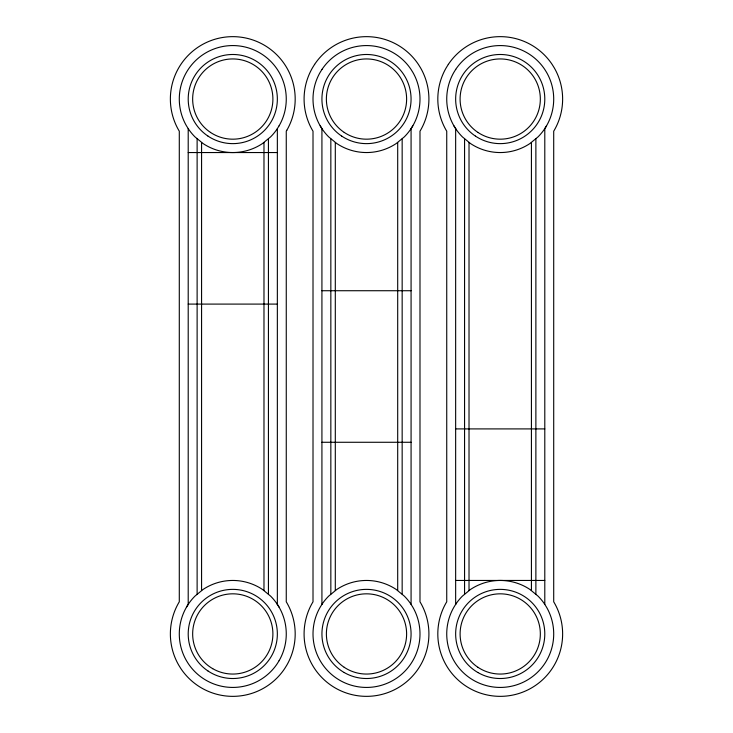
<?xml version="1.0" encoding="UTF-8"?>
<svg xmlns="http://www.w3.org/2000/svg" width="733" height="733" viewBox="0 0 733 733"><rect width="100%" height="100%" fill="white"/><g stroke="black" fill="none" stroke-linecap="round" stroke-linejoin="round"><path stroke-width="1.1" d="M410.975 128.779L412.826 125.801M186.457 607.199L188.308 604.221M544.692 128.779L546.543 125.801M188.207 152.546L277.349 152.546M321.924 290.726L411.076 290.726M188.207 304.094L277.349 304.094M455.651 428.906L544.793 428.906M321.924 442.274L411.076 442.274M455.651 580.454L544.793 580.454M453.901 125.801L455.743 128.779M320.174 125.801L322.025 128.779M277.257 604.221L279.099 607.199M544.793 128.614L544.793 604.386M535.878 138.904L535.878 594.096M531.425 142.468L531.425 590.532M469.019 142.468L469.019 590.532M464.566 138.904L464.566 594.096M455.651 128.614L455.651 604.386M411.076 128.614L411.076 604.386M402.16 138.904L402.16 594.096M397.698 142.468L397.698 590.532M335.302 142.468L335.302 590.532M330.84 138.904L330.84 594.096M321.924 128.614L321.924 604.386M277.349 128.614L277.349 604.386M268.434 138.904L268.434 594.096M263.981 142.468L263.981 590.532M201.575 142.468L201.575 590.532M197.122 138.904L197.122 594.096M188.207 128.614L188.207 604.386M314.613 64.385L312.45 67.857A62.406 62.406 0 0 0 312.45 130.263L313.009 131.161L313.009 601.839L312.45 602.737A62.406 62.406 0 0 0 366.5 696.35A62.406 62.406 0 0 0 420.55 602.737L419.991 601.839L419.991 131.161L420.55 130.263A62.406 62.406 0 0 0 420.55 67.857L418.387 64.385A62.406 62.406 0 0 0 314.613 64.385M279.099 125.801L277.257 128.779A53.491 53.491 0 0 1 270.605 136.879L262.496 143.531A53.491 53.491 0 0 1 203.059 143.531L194.96 136.879A53.491 53.491 0 0 1 188.308 128.779L186.457 125.801A53.491 53.491 0 0 1 232.782 45.565A53.491 53.491 0 0 1 279.099 125.801M322.025 69.342L320.174 72.31A53.491 53.491 0 0 0 328.677 136.879L336.786 143.531A53.491 53.491 0 0 0 396.214 143.531L404.323 136.879A53.491 53.491 0 0 0 412.826 72.31L410.975 69.342A53.491 53.491 0 0 0 322.025 69.342M286.823 130.263L286.264 131.161L286.264 601.839L286.823 602.737A62.406 62.406 0 0 1 286.823 665.143L284.67 668.615A62.406 62.406 0 0 1 180.886 668.615L178.733 665.143A62.406 62.406 0 0 1 178.733 602.737L179.292 601.839L179.292 131.161L178.733 130.263A62.406 62.406 0 0 1 232.782 36.65A62.406 62.406 0 0 1 286.823 130.263M448.33 64.385L446.177 67.857A62.406 62.406 0 0 0 446.177 130.263L446.736 131.161L446.736 601.839L446.177 602.737A62.406 62.406 0 0 0 500.218 696.35A62.406 62.406 0 0 0 554.267 602.737L553.708 601.839L553.708 131.161L554.267 130.263A62.406 62.406 0 0 0 554.267 67.857L552.114 64.385A62.406 62.406 0 0 0 448.33 64.385M455.743 69.342L453.901 72.31A53.491 53.491 0 0 0 462.395 136.879L470.504 143.531A53.491 53.491 0 0 0 529.941 143.531L538.04 136.879A53.491 53.491 0 0 0 546.543 72.31L544.692 69.342A53.491 53.491 0 0 0 455.743 69.342M279.099 660.69L277.257 663.658A53.491 53.491 0 0 1 188.308 663.658L186.457 660.69A53.491 53.491 0 0 1 194.96 596.121L203.059 589.469A53.491 53.491 0 0 1 262.496 589.469L270.605 596.121A53.491 53.491 0 0 1 279.099 660.69M322.025 604.221L320.174 607.199A53.491 53.491 0 0 0 366.5 687.435A53.491 53.491 0 0 0 412.826 607.199L410.975 604.221A53.491 53.491 0 0 0 404.323 596.121L396.214 589.469A53.491 53.491 0 0 0 336.786 589.469L328.677 596.121A53.491 53.491 0 0 0 322.025 604.221M455.743 604.221L453.901 607.199A53.491 53.491 0 0 0 500.218 687.435A53.491 53.491 0 0 0 546.543 607.199L544.692 604.221A53.491 53.491 0 0 0 538.04 596.121L529.941 589.469A53.491 53.491 0 0 0 470.504 589.469L462.395 596.121A53.491 53.491 0 0 0 455.743 604.221M344.217 132.416A40.113 40.113 0 0 0 406.531 101.685A40.113 40.113 0 0 0 348.761 63.075A40.113 40.113 0 0 0 344.217 132.416M341.734 136.118A44.576 44.576 0 0 0 410.975 101.969A44.576 44.576 0 0 0 346.782 59.08A44.576 44.576 0 0 0 341.734 136.118M344.217 667.296A40.113 40.113 0 0 0 406.531 636.565A40.113 40.113 0 0 0 348.761 597.963A40.113 40.113 0 0 0 344.217 667.296M344.217 672.546A44.576 44.576 0 0 0 411.076 633.944A44.576 44.576 0 0 0 344.217 595.343A44.576 44.576 0 0 0 344.217 672.546M477.934 132.416A40.113 40.113 0 0 0 540.248 101.685A40.113 40.113 0 0 0 482.479 63.075A40.113 40.113 0 0 0 477.934 132.416M475.46 136.118A44.576 44.576 0 0 0 544.701 101.969A44.576 44.576 0 0 0 480.509 59.08A44.576 44.576 0 0 0 475.46 136.118M477.934 667.296A40.113 40.113 0 0 0 540.248 636.565A40.113 40.113 0 0 0 482.479 597.963A40.113 40.113 0 0 0 477.934 667.296M477.934 672.546A44.576 44.576 0 0 0 544.793 633.944A44.576 44.576 0 0 0 477.934 595.343A44.576 44.576 0 0 0 477.934 672.546M212.717 668.679A40.113 40.113 0 0 0 272.896 633.944A40.113 40.113 0 0 0 212.717 599.2A40.113 40.113 0 0 0 212.717 668.679M208.016 671.007A44.576 44.576 0 0 0 277.257 636.858A44.576 44.576 0 0 0 213.065 593.968A44.576 44.576 0 0 0 208.016 671.007M210.49 132.416A40.113 40.113 0 0 0 272.813 101.685A40.113 40.113 0 0 0 215.035 63.075A40.113 40.113 0 0 0 210.49 132.416M208.016 136.118A44.576 44.576 0 0 0 277.257 101.969A44.576 44.576 0 0 0 213.065 59.08A44.576 44.576 0 0 0 208.016 136.118"/></g></svg>
